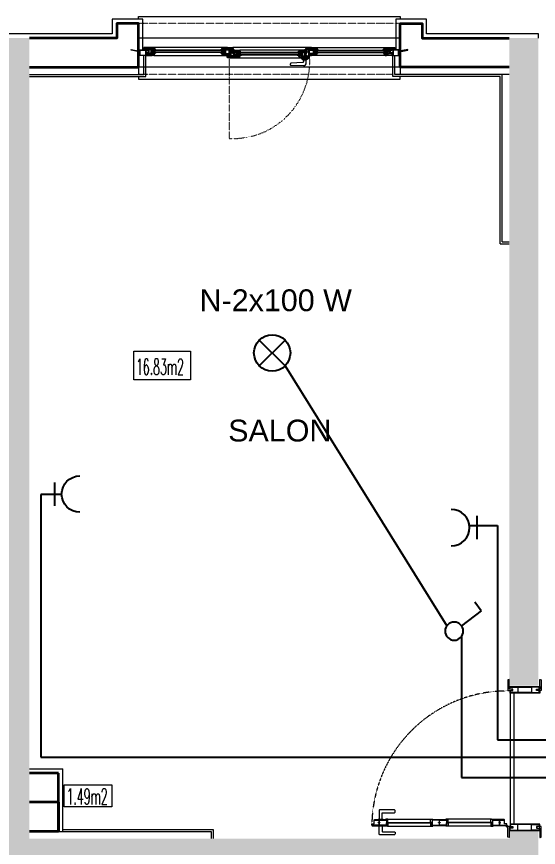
# Model space of a CAD drawing. Header units: millimetres. Extents: x -4402 to 30102, y 1696 to 6551.
# Drawn here: x 19515 to 19874, y 4289 to 4860 of the extents above; entities that cross this region are included whole.
import ezdxf

# ---------------------------------------------------------------- set-up
doc = ezdxf.new("R2010")
doc.units = ezdxf.units.MM
doc.linetypes.add('DOT', pattern=[0.25, 0, -0.25])
doc.linetypes.add('HIDDEN', pattern=[0.375, 0.25, -0.125])
for name, color, linetype in [('BOYA', 253, 'Continuous'), ('ELEKTRİK YAZI', 2, 'Continuous'), ('SEMBOL', 1, 'Continuous')]:
    doc.layers.add(name, color=color, linetype=linetype)
for name, color, linetype, lineweight in [('D', 4, 'Continuous', 35), ('KP', 1, 'Continuous', 20), ('MH', 20, 'Continuous', 20), ('P', 1, 'Continuous', 20), ('S', 6, 'Continuous', 20), ('YA', 3, 'Continuous', 13), ('YYM', 20, 'Continuous', 18)]:
    doc.layers.add(name, color=color, linetype=linetype, lineweight=lineweight)
doc.styles.add('1', font='arial.ttf', dxfattribs={"height": 18})
doc.styles.add('SIMPLEX', font='SIMPLEX.SHX', dxfattribs={"width": 0.65, "height": 10})
doc.styles.get("Standard").update_dxf_attribs({"font": 'arial.ttf'})

# ---------------------------------------------------------------- blocks, each defined once
blk = doc.blocks.new('KPS-100-1')
at = {"layer": 'KP', "ltscale": 3}
for p, q in [((-9.38, 95), (-9.38, 5)), ((-7, 95), (-7, 5)), ((-94.55, 6.12), (-63.1, 6.12)), ((-94.55, 5.82), (-63.1, 5.82)), ((-93.85, 8.47), (-63.8, 8.47)), ((-62.6, 8.04), (-53.6, 8.04)), ((-21.65, 6.12), (-53.1, 6.12)), ((-21.65, 5.82), (-53.1, 5.82)), ((-22.35, 8.47), (-52.4, 8.47)), ((-93.85, 3.47), (-63.8, 3.47)), ((-53.6, 3.9), (-62.6, 3.9)), ((-22.35, 3.47), (-52.4, 3.47))]:
    blk.add_line(p, q, dxfattribs=at)
at = {"layer": 'KP'}
for p, q in [((-96.8, 8.11), (-100.3, 8.11)), ((-97.55, 8.26), (-99.55, 8.26)), ((-96.8, 3.83), (-100.3, 3.83)), ((-97.55, 3.68), (-99.55, 3.68)), ((-9.67, 3.4), (-12.18, 3.4)), ((-11.5, 4.05), (-11.5, 2.72))]:
    blk.add_line(p, q, dxfattribs=at)
at = {"layer": 'KP', "color": 1, "ltscale": 3}
for points in [[(-10, 96.75), (-8.1, 96.75, 0.414214), (-8, 96.85), (-8, 97.65, 0.414214), (-8.1, 97.75), (-9.9, 97.75, -0.414214), (-10, 97.85), (-10, 104.14, 0.453592), (-10.11, 104.23), (-10.91, 104.06, 0.375902), (-11, 103.96), (-11, 96.85, 0.414214), (-10.9, 96.75), (-10, 96.75)], [(11, 96.75), (9.1, 96.75, -0.414214), (9, 96.85), (9, 97.65, -0.414214), (9.1, 97.75), (10.9, 97.75, 0.414214), (11, 97.85), (11, 104.14, -0.453592), (11.11, 104.23), (11.91, 104.06, -0.375902), (12, 103.96), (12, 96.85, -0.414214), (11.9, 96.75), (11, 96.75)], [(-10, 3.25), (-8.1, 3.25, -0.414214), (-8, 3.15), (-8, 2.35, -0.414214), (-8.1, 2.25), (-9.9, 2.25, 0.414214), (-10, 2.15), (-10, -4.14, -0.453592), (-10.11, -4.23), (-10.91, -4.06, -0.375902), (-11, -3.96), (-11, 3.15, -0.414214), (-10.9, 3.25), (-10, 3.25)], [(11, 3.25), (9.1, 3.25, 0.414214), (9, 3.15), (9, 2.35, 0.414214), (9.1, 2.25), (10.9, 2.25, -0.414214), (11, 2.15), (11, -4.14, 0.453592), (11.11, -4.23), (11.91, -4.06, 0.375902), (12, -3.96), (12, 3.15, 0.414214), (11.9, 3.25), (11, 3.25)]]:
    blk.add_lwpolyline(points, format="xyb", dxfattribs=at)
at = {"layer": 'KP', "ltscale": 3}
for points in [[(-9.6, 97.8), (-10, 97.8), (-10, 99.5), (11, 99.5), (11, 97.8), (10.6, 97.8)], [(-9.6, 97.8), (-9.6, 99.1), (-4.25, 99.1), (-4.25, 95.4), (-9.38, 95.4), (-9.38, 95.9), (-9.08, 95.9), (-9.08, 96.1), (-9.38, 96.1), (-9.38, 96.7), (-7.6, 96.7), (-7.6, 97.8), (-9.6, 97.8)], [(-4.25, 99.1), (5.25, 99.1), (5.25, 95.4), (-4.25, 95.4)], [(10.6, 97.8), (10.6, 99.1), (5.25, 99.1), (5.25, 95.4), (10.6, 95.4), (10.6, 95.9), (10.6, 95.9), (10.6, 96.1), (10.6, 96.1), (10.6, 96.7), (8.6, 96.7), (8.6, 97.8), (10.6, 97.8)], [(10.6, 96.7), (11, 96.7), (11, 95), (-9.38, 95), (-9.38, 95.4)], [(-104.55, 4.22), (-104.55, 5.22), (-102.9, 5.22), (-102.9, 7.72), (-99.55, 7.72), (-99.55, 4.22), (-104.55, 4.22), (-104.55, 5.22)], [(-11.65, 4.22), (-11.65, 5.22), (-13.3, 5.22), (-13.3, 7.72), (-16.65, 7.72), (-16.65, 4.22), (-11.65, 4.22), (-11.65, 5.22)], [(-9.6, 2.2), (-10, 2.2), (-10, 0.5), (11, 0.5), (11, 2.2), (10.6, 2.2)], [(-9.6, 2.2), (-9.6, 0.9), (-4.25, 0.9), (-4.25, 4.6), (-9.38, 4.6), (-9.38, 4.1), (-9.08, 4.1), (-9.08, 3.9), (-9.38, 3.9), (-9.38, 3.3), (-7.6, 3.3), (-7.6, 2.2), (-9.6, 2.2)], [(10.6, 3.3), (11, 3.3), (11, 5), (-9.38, 5), (-9.38, 4.6)], [(-4.25, 0.9), (5.25, 0.9), (5.25, 4.6), (-4.25, 4.6)], [(10.6, 2.2), (10.6, 0.9), (5.25, 0.9), (5.25, 4.6), (10.6, 4.6), (10.6, 4.1), (10.6, 4.1), (10.6, 3.9), (10.6, 3.9), (10.6, 3.3), (8.6, 3.3), (8.6, 2.2), (10.6, 2.2)]]:
    blk.add_lwpolyline(points, dxfattribs=at)
at = {"layer": 'KP'}
for points in [[(-97.55, 8.26), (-97.55, 12.3, -0.414214), (-97.05, 12.8), (-89.05, 12.8, 0.414214), (-88.55, 13.3), (-88.55, 14.29, 0.410092), (-89.05, 14.8), (-99.05, 14.8, 0.414214), (-99.55, 14.3), (-99.55, 8.26)], [(-100.75, 8.04), (-100.75, 8.06, -0.414214), (-100.7, 8.11), (-96.4, 8.11, -0.414214), (-96.35, 8.06), (-96.35, 8.04)], [(-100.75, 3.9), (-100.75, 3.88, 0.414214), (-100.7, 3.83), (-96.4, 3.83, 0.414214), (-96.35, 3.88), (-96.35, 3.9)], [(-97.55, 3.68), (-97.55, 0.2, 0.414214), (-97.05, -0.3), (-89.05, -0.3, -0.414214), (-88.55, -0.8), (-88.55, -1.79, -0.410092), (-89.05, -2.3), (-99.05, -2.3, -0.414214), (-99.55, -1.8), (-99.55, 3.68)]]:
    blk.add_lwpolyline(points, format="xyb", dxfattribs=at)
at = {"layer": 'KP', "ltscale": 3}
for points in [[(-102.9, 7.72), (-102.9, 7.84, -0.414214), (-102.7, 8.04), (-94.55, 8.04), (-94.55, 7.72)], [(-13.3, 7.72), (-13.3, 7.84, 0.414214), (-13.5, 8.04), (-21.65, 8.04), (-21.65, 7.72)], [(-104.55, 4.22), (-104.55, 4.1, 0.414214), (-104.35, 3.9), (-94.55, 3.9), (-94.55, 4.22)], [(-11.65, 4.22), (-11.65, 4.1, -0.414214), (-11.85, 3.9), (-21.65, 3.9), (-21.65, 4.22)]]:
    blk.add_lwpolyline(points, format="xyb", close=True, dxfattribs=at)
at = {"layer": 'KP'}
for points in [[(-100.18, 6.09), (-98.94, 6.09), (-98.94, 5.79), (-100.18, 5.79)], [(-58.73, 6.09), (-57.49, 6.09), (-57.49, 5.79), (-58.73, 5.79)], [(-16.02, 6.09), (-17.26, 6.09), (-17.26, 5.79), (-16.02, 5.79)]]:
    blk.add_lwpolyline(points, close=True, dxfattribs=at)
for points in [[(-99.55, 8.26), (-99.85, 8.11)], [(-97.55, 8.26), (-97.25, 8.11)], [(-99.55, 3.68), (-99.85, 3.83)], [(-97.55, 3.68), (-97.25, 3.83)]]:
    blk.add_lwpolyline(points, dxfattribs=at)
at = {"layer": 'KP', "ltscale": 3}
for points in [[(-94.55, 4.22), (-99.55, 4.22), (-99.55, 7.72), (-94.55, 7.72)], [(-63.1, 4.22), (-58.1, 4.22), (-58.1, 7.72), (-63.1, 7.72)], [(-53.1, 4.22), (-58.1, 4.22), (-58.1, 7.72), (-53.1, 7.72)], [(-21.65, 4.22), (-16.65, 4.22), (-16.65, 7.72), (-21.65, 7.72)]]:
    blk.add_lwpolyline(points, close=True, dxfattribs=at)
at = {"layer": 'KP'}
for points in [[(-94.55, 6.12), (-93.55, 6.12), (-93.55, 8.17, 0.414214), (-93.85, 8.47), (-94.75, 8.47, 0.414214), (-95.05, 8.17), (-95.05, 8.04), (-94.55, 8.04)], [(-94.55, 5.82), (-93.55, 5.82), (-93.55, 3.77, -0.414214), (-93.85, 3.47), (-94.75, 3.47, -0.414214), (-95.05, 3.77), (-95.05, 3.9), (-94.55, 3.9)], [(-63.1, 6.12), (-64.1, 6.12), (-64.1, 8.17, -0.414214), (-63.8, 8.47), (-62.9, 8.47, -0.414214), (-62.6, 8.17), (-62.6, 8.04), (-63.1, 8.04)], [(-63.1, 5.82), (-64.1, 5.82), (-64.1, 3.77, 0.414214), (-63.8, 3.47), (-62.9, 3.47, 0.414214), (-62.6, 3.77), (-62.6, 3.9), (-63.1, 3.9)], [(-53.1, 6.12), (-52.1, 6.12), (-52.1, 8.17, 0.414214), (-52.4, 8.47), (-53.3, 8.47, 0.414214), (-53.6, 8.17), (-53.6, 8.04), (-53.1, 8.04)], [(-53.1, 5.82), (-52.1, 5.82), (-52.1, 3.77, -0.414214), (-52.4, 3.47), (-53.3, 3.47, -0.414214), (-53.6, 3.77), (-53.6, 3.9), (-53.1, 3.9)], [(-21.65, 6.12), (-22.65, 6.12), (-22.65, 8.17, -0.414214), (-22.35, 8.47), (-21.45, 8.47, -0.414214), (-21.15, 8.17), (-21.15, 8.04), (-21.65, 8.04)], [(-21.65, 5.82), (-22.65, 5.82), (-22.65, 3.77, 0.414214), (-22.35, 3.47), (-21.45, 3.47, 0.414214), (-21.15, 3.77), (-21.15, 3.9), (-21.65, 3.9)]]:
    blk.add_lwpolyline(points, format="xyb", close=True, dxfattribs=at)
for radius in [0.5, 0.42]:
    blk.add_circle((-11.5, 3.4), radius, dxfattribs=at)
at = {"layer": 'KP', "color": 8, "linetype": 'HIDDEN', "ltscale": 0.5}
blk.add_arc((-11.5, 3.4), 93.05, 88.6945, 178.8793, dxfattribs=at)
blk = doc.blocks.new('P3')
at = {"layer": 'P'}
for p, q in [((-9.6, 3.2), (-9.9, 1.2)), ((-9.9, 3.2), (-9.6, 1.2))]:
    blk.add_line(p, q, dxfattribs=at)
for points in [[(-11.04, 3.45), (-10.74, 4.1), (-11.4, 3.35), (-11.75, 3.3), (-12, 3.15), (-11.3, 3.15), (-11.1, 3.35), (-10.8, 3.35), (-10.9, 3.25), (-11.06, 3.25), (-11.16, 3.15), (-10.7, 3.15), (-10.5, 3.35), (-10.2, 3.35), (-10.3, 3.25), (-10.46, 3.25), (-10.56, 3.15), (-10.29, 3.15), (-10.09, 3.35), (-10.09, 3.45), (-10.29, 3.45), (-10.34, 3.45), (-10.34, 3.6), (-10.14, 3.6), (-10.14, 3.65), (-10.34, 3.85), (-10.45, 3.85), (-10.65, 3.65), (-10.65, 3.6), (-10.54, 3.6), (-10.54, 3.45)], [(-11.04, 1.05), (-10.9, 0.4), (-11.4, 1.15), (-11.75, 1.2), (-12, 1.35), (-11.3, 1.35), (-11.1, 1.15), (-10.8, 1.15), (-10.9, 1.25), (-11.06, 1.25), (-11.16, 1.35), (-10.7, 1.35), (-10.5, 1.15), (-10.2, 1.15), (-10.3, 1.25), (-10.46, 1.25), (-10.56, 1.35), (-10.29, 1.35), (-10.09, 1.15), (-10.09, 1.05), (-10.29, 1.05), (-10.34, 1.05), (-10.34, 0.9), (-10.14, 0.9), (-10.14, 0.85), (-10.34, 0.65), (-10.45, 0.65), (-10.65, 0.85), (-10.65, 0.9), (-10.54, 0.9), (-10.54, 1.05)], [(-10.29, 3.45), (-10.29, 3.6), (-10.09, 3.6), (-10.09, 3.95), (-10.64, 3.95), (-10.8, 3.6), (-10.59, 3.6), (-10.59, 3.45), (-11.04, 3.45), (-10.25, 5.15), (-9.35, 5.15), (-9.35, 4.89), (-9.1, 4.94), (-9.1, 2.75), (-9.25, 2.75), (-9.25, 3.45)], [(-11.04, 1.65), (-11.04, 2.85), (-10.54, 2.85), (-10.29, 2.6), (-10.29, 1.9), (-10.54, 1.65)], [(-9.25, 3.6), (-9.25, 4.74), (-9.5, 4.74), (-9.5, 5), (-10.15, 5), (-10.57, 4.1), (-9.94, 4.1), (-9.94, 3.6)], [(-9.9, 1.2), (-9.9, 3.2), (-9.6, 3.2), (-9.6, 1.2)], [(-9.6, 1.45), (-9.6, 2.95), (-9.45, 2.95), (-9.45, 2.4), (-9.05, 2.4), (-9.05, 2.25), (-9.45, 2.25), (-9.45, 1.6), (-9.05, 1.6), (-9.05, 1.45)], [(-6.93, 4.4), (-6.93, 4.9), (-8.73, 4.9), (-8.73, 4.4)], [(-8.52, 0.85), (-8.03, 0), (-5.64, 0), (-5.64, 0.85)], [(-8.5, 1.3), (-8.5, 4), (-6.96, 4), (-6.96, 3.1), (-7.11, 3.1), (-7.11, 3.85), (-8.35, 3.85), (-8.35, 1.45), (-5.71, 1.45), (-5.71, 1.3)], [(-5.83, 3.8), (-5.83, 4.9), (-6.78, 4.9), (-6.78, 3.8)], [(-6.73, 3.85), (-6.73, 4.85), (-5.88, 4.85), (-5.88, 3.85)], [(-6.03, 4), (-6.03, 4.7), (-6.58, 4.7), (-6.58, 4)], [(-5.68, 4.2), (-5.08, 4.2), (-5.08, 4.4), (-4.88, 4.4), (-4.88, 4.2), (-4.39, 4.2), (-4.39, 4.35), (-3.74, 4.35), (-3.74, 4.9), (-4.34, 4.9), (-4.34, 4.7), (-4.54, 4.7), (-4.54, 4.9), (-4.88, 4.9), (-4.88, 4.7), (-5.08, 4.7), (-5.08, 4.9), (-5.68, 4.9)]]:
    blk.add_lwpolyline(points, close=True, dxfattribs=at)
for points in [[(-10.74, -0.3), (-11.04, 1.05), (-10.59, 1.05), (-10.59, 0.95), (-10.71, 0.95), (-10.62, 0.55), (-10.09, 0.55), (-10.09, 0.95), (-10.29, 0.95), (-10.29, 1.05), (-10.09, 1.05), (-9.32, 1.05, 1.225358), (-9.03, 1.31), (-9.03, 2.4), (-9.43, 2.4), (-9.43, 2.9), (-9.28, 2.9), (-9.28, 2.7), (-9.03, 2.7), (-9.03, 5), (-9.28, 4.95), (-9.28, 5.2), (-3.44, 5.2), (-3.44, 3.9), (-3.84, 3.9), (-3.84, 4), (-3.74, 4), (-3.74, 4.25), (-4.24, 4.25), (-4.24, 4), (-4.14, 4), (-4.14, 3.9), (-4.54, 3.9), (-5.34, 3.9), (-5.34, 3.5), (-5.68, 3.5), (-5.68, 3.3), (-5.98, 3.3), (-5.98, 3.5), (-6.63, 3.5), (-6.63, 2.8), (-6.73, 2.8), (-6.73, 2.6), (-6.63, 2.6), (-6.63, 1.9), (-5.98, 1.9), (-5.98, 2.1), (-5.68, 2.1), (-5.68, 1.9), (-5.34, 1.9), (-5.34, 0.6), (-5.14, 0.6), (-5.14, 0.4), (-5.34, 0.4), (-5.34, 0), (-5.04, 0), (-5.04, -0.3)], [(-8.75, 0.85, -0.412978), (-9.45, 0.75), (-9.94, 0.75), (-9.94, 0.4), (-10.59, 0.4), (-10.5, 0), (-8.26, 0)], [(-6.93, 1.6), (-6.93, 2.4), (-7.13, 2.4), (-7.13, 2.55), (-6.93, 2.55), (-6.93, 2.85), (-7.13, 2.85), (-7.13, 3), (-6.93, 3), (-6.93, 4.25), (-7.33, 4.25), (-7.33, 4.05), (-7.48, 4.05), (-7.48, 4.25), (-8.18, 4.25), (-8.18, 4.05), (-8.33, 4.05), (-8.33, 4.25), (-8.73, 4.25), (-8.73, 3.7), (-8.53, 3.7), (-8.53, 3.55), (-8.73, 3.55), (-8.73, 1.9), (-8.53, 1.9), (-8.53, 1.75), (-8.73, 1.75), (-8.73, 1.42, -0.196178), (-8.66, 1.05), (-8.33, 1.05), (-8.33, 1.25), (-8.18, 1.25), (-8.18, 1.05), (-6.39, 1.05), (-6.39, 1.25), (-6.24, 1.25), (-6.24, 1.05), (-5.64, 1.05), (-5.64, 1.6)], [(-3.96, 3.75), (-4.54, 3.75), (-4.54, 3.9), (-4.14, 3.9), (-4.09, 3.9), (-4.09, 4.05), (-4.2, 4.05), (-4.2, 4.1), (-4.1, 4.2), (-3.88, 4.2), (-3.78, 4.1), (-3.78, 4.05), (-3.89, 4.05), (-3.89, 3.9), (-3.72, 3.9), (-3.72, 3.82), (-3.77, 3.82), (-3.77, 3.8), (-3.72, 3.8), (-3.72, 3.65, -0.414214), (-3.87, 3.5), (-4.34, 3.5, -0.414214), (-4.49, 3.65), (-3.87, 3.65), (-3.87, 3.66, 0.414214)]]:
    blk.add_lwpolyline(points, format="xyb", close=True, dxfattribs=at)
blk = doc.blocks.new('P4')
at = {"layer": 'P'}
for p, q in [((0.3, 0.35), (0, -1.65)), ((0, 0.35), (0.3, -1.65))]:
    blk.add_line(p, q, dxfattribs=at)
for points in [[(-1.14, 0.6), (-0.84, 1.25), (-1.5, 0.5), (-1.85, 0.45), (-2.1, 0.3), (-1.4, 0.3), (-1.2, 0.5), (-0.9, 0.5), (-1, 0.4), (-1.16, 0.4), (-1.26, 0.3), (-0.8, 0.3), (-0.6, 0.5), (-0.3, 0.5), (-0.4, 0.4), (-0.56, 0.4), (-0.66, 0.3), (-0.39, 0.3), (-0.19, 0.5), (-0.19, 0.6), (-0.39, 0.6), (-0.44, 0.6), (-0.44, 0.75), (-0.24, 0.75), (-0.24, 0.8), (-0.44, 1), (-0.55, 1), (-0.75, 0.8), (-0.75, 0.75), (-0.64, 0.75), (-0.64, 0.6)], [(-0.39, 0.6), (-0.39, 0.75), (-0.19, 0.75), (-0.19, 1.1), (-0.74, 1.1), (-0.9, 0.75), (-0.69, 0.75), (-0.69, 0.6), (-1.14, 0.6), (-0.35, 2.3), (0.55, 2.3), (0.55, 2.04), (0.8, 2.09), (0.8, -0.1), (0.65, -0.1), (0.65, 0.6)], [(-1.14, -1.2), (-1.14, 0), (-0.64, 0), (-0.39, -0.25), (-0.39, -0.95), (-0.64, -1.2)], [(0.65, 0.75), (0.65, 1.89), (0.4, 1.89), (0.4, 2.15), (-0.25, 2.15), (-0.67, 1.25), (-0.04, 1.25), (-0.04, 0.75)], [(0, -1.65), (0, 0.35), (0.3, 0.35), (0.3, -1.65)], [(0.3, -1.4), (0.3, 0.1), (0.45, 0.1), (0.45, -0.45), (0.85, -0.45), (0.85, -0.6), (0.45, -0.6), (0.45, -1.25), (0.85, -1.25), (0.85, -1.4)], [(1.52, 1.15), (4.22, 1.15), (4.22, -1.55), (1.52, -1.55)], [(1.67, 1), (4.08, 1), (4.08, -1.4), (1.67, -1.4)], [(-1.48, -1.7), (-1.83, -1.65), (-2.08, -1.5), (-1.38, -1.5), (-1.18, -1.7), (-0.17, -1.7), (-0.17, -1.8), (-0.37, -1.8), (-0.42, -1.8), (-0.42, -1.95), (-0.22, -1.95), (-0.22, -2), (-0.42, -2.2), (-0.53, -2.2), (-0.73, -2), (-0.73, -1.95), (-0.62, -1.95), (-0.62, -1.8), (-1.12, -1.8), (-0.98, -2.45)], [(7.23, -1.7), (7.58, -1.65), (7.83, -1.5), (7.13, -1.5), (6.93, -1.7), (5.92, -1.7), (5.92, -1.8), (6.12, -1.8), (6.17, -1.8), (6.17, -1.95), (5.97, -1.95), (5.97, -2), (6.17, -2.2), (6.28, -2.2), (6.48, -2), (6.48, -1.95), (6.37, -1.95), (6.37, -1.8), (6.87, -1.8), (6.73, -2.45)]]:
    blk.add_lwpolyline(points, close=True, dxfattribs=at)
for points in [[(2.88, -3.15), (-0.82, -3.15), (-1.12, -1.8), (-0.67, -1.8), (-0.67, -1.9), (-0.79, -1.9), (-0.7, -2.3), (-0.17, -2.3), (-0.17, -1.9), (-0.37, -1.9), (-0.37, -1.8), (0.6, -1.8, 1.303225), (0.87, -1.53), (0.87, -0.45), (0.47, -0.45), (0.47, 0.05), (0.62, 0.05), (0.62, -0.15), (0.87, -0.15), (0.87, 2.15), (0.62, 2.1), (0.62, 2.35), (2.88, 2.35)], [(2.88, 1.4), (2.02, 1.4), (2.02, 1.2), (1.87, 1.2), (1.87, 1.4), (1.17, 1.4), (1.17, 0.85), (1.37, 0.85), (1.37, 0.7), (1.17, 0.7), (1.17, -0.95), (1.37, -0.95), (1.37, -1.1), (1.17, -1.1), (1.17, -1.4, -0.214413), (1.26, -1.8), (1.87, -1.8), (1.87, -1.6), (2.02, -1.6), (2.02, -1.8), (2.88, -1.8)], [(2.88, -3.15), (6.57, -3.15), (6.87, -1.8), (6.42, -1.8), (6.42, -1.9), (6.54, -1.9), (6.45, -2.3), (5.92, -2.3), (5.92, -1.9), (6.12, -1.9), (6.12, -1.8), (5.15, -1.8, -1.303225), (4.88, -1.53), (4.88, -0.45), (5.28, -0.45), (5.28, 0.05), (5.13, 0.05), (5.13, -0.15), (4.88, -0.15), (4.88, 2.15), (5.13, 2.1), (5.13, 2.35), (2.88, 2.35)], [(2.88, 1.4), (3.73, 1.4), (3.73, 1.2), (3.88, 1.2), (3.88, 1.4), (4.58, 1.4), (4.58, 0.85), (4.38, 0.85), (4.38, 0.7), (4.58, 0.7), (4.58, -0.95), (4.38, -0.95), (4.38, -1.1), (4.58, -1.1), (4.58, -1.4, 0.214413), (4.49, -1.8), (3.88, -1.8), (3.88, -1.6), (3.73, -1.6), (3.73, -1.8), (2.88, -1.8)]]:
    blk.add_lwpolyline(points, format="xyb", dxfattribs=at)
for points in [[(2.88, 2.05), (1.17, 2.05), (1.17, 1.55), (2.88, 1.55)], [(2.88, 2.05), (4.58, 2.05), (4.58, 1.55), (2.88, 1.55)], [(2.88, -2), (1.4, -2), (1.89, -2.85), (2.88, -2.85)], [(2.88, -2), (4.35, -2), (3.86, -2.85), (2.88, -2.85)]]:
    blk.add_lwpolyline(points, dxfattribs=at)
for points in [[(1.17, -2, -0.412978), (0.47, -2.1), (-0.02, -2.1), (-0.02, -2.45), (-0.67, -2.45), (-0.58, -2.85), (1.66, -2.85)], [(4.58, -2, 0.412978), (5.28, -2.1), (5.77, -2.1), (5.77, -2.45), (6.42, -2.45), (6.33, -2.85), (4.09, -2.85)]]:
    blk.add_lwpolyline(points, format="xyb", close=True, dxfattribs=at)
blk = doc.blocks.new('P180-2')
at = {"layer": 'P', "color": 40, "linetype": 'DOT'}
for p, q in [((180, 30), (0, 30)), ((62.31, 6.35), (62.31, -48.91)), ((180, -5), (0, -5))]:
    blk.add_line(p, q, dxfattribs=at)
at = {"layer": 'P', "color": 8, "linetype": 'HIDDEN'}
for p, q in [((180, 20), (0, 20)), ((180, 0), (0, 0))]:
    blk.add_line(p, q, dxfattribs=at)
at = {"layer": 'P', "color": 8}
for p, q in [((3.65, 12.38), (3, 12.65)), ((115.18, 13.5), (64.82, 13.5)), ((176.35, 12.2), (177, 12.5)), ((5.75, 8), (5, 7.52)), ((174.25, 8), (175, 7.48)), ((112.63, 5.28), (115.83, 5.28)), ((113.38, 5.13), (115.38, 5.13))]:
    blk.add_line(p, q, dxfattribs=at)
at = {"layer": 'P'}
for p, q in [((10.11, 10), (9.81, 12)), ((9.81, 10), (10.11, 12)), ((57.43, 13.5), (10.95, 13.5)), ((110.39, 11.85), (69.61, 11.85)), ((122.57, 13.5), (169.05, 13.5)), ((169.89, 10), (170.19, 12)), ((170.19, 10), (169.89, 12)), ((10.46, 8.05), (57.9, 8.05)), ((68.47, 8.35), (68.77, 10.35)), ((68.77, 8.35), (68.47, 10.35)), ((69.12, 6.4), (110.88, 6.4)), ((169.54, 8.05), (122.1, 8.05))]:
    blk.add_line(p, q, dxfattribs=at)
at = {"layer": 'P', "color": 3}
for p, q in [((58.25, 11.85), (10.11, 11.85)), ((58.25, 11.55), (10.11, 11.55)), ((121.75, 11.85), (169.89, 11.85)), ((121.75, 11.55), (169.89, 11.55)), ((58.25, 10.35), (10.11, 10.35)), ((58.25, 10.05), (10.11, 10.05)), ((111.23, 10.2), (68.77, 10.2)), ((68.77, 9.9), (111.23, 9.9)), ((68.77, 8.7), (111.23, 8.7)), ((111.23, 8.4), (68.77, 8.4)), ((121.75, 10.35), (169.89, 10.35)), ((121.75, 10.05), (169.89, 10.05))]:
    blk.add_line(p, q, dxfattribs=at)
at = {"layer": 'P', "color": 30}
for points in [[(0, 33), (0, 34.79), (0, 34.79), (180, 34.79), (180, 34.79), (180, 33)], [(0, -6.25), (0, -8.25), (0, -8.25), (180, -8.25), (180, -8.25), (180, -6.25)]]:
    blk.add_lwpolyline(points, dxfattribs=at)
at = {"layer": 'P', "color": 8}
for points in [[(0.55, 10.5), (-5.15, 11.72), (-5.15, 12.23), (1, 10.95), (1, 9.02), (0.55, 9.02)], [(179.45, 10.5), (185.15, 11.72), (185.15, 12.23), (179, 10.95), (179, 9.02), (179.45, 9.02)]]:
    blk.add_lwpolyline(points, close=True, dxfattribs=at)
at = {"layer": 'P', "color": 6}
for points in [[(1.2, 12), (4.8, 12, -0.414214), (5, 11.8), (5, 8.2, -0.414214), (4.8, 8), (1.2, 8, -0.414214), (1, 8.2), (1, 11.8, -0.414214)], [(178.8, 12), (175.2, 12, 0.414214), (175, 11.8), (175, 8.2, 0.414214), (175.2, 8), (178.8, 8, 0.414214), (179, 8.2), (179, 11.8, 0.414214)]]:
    blk.add_lwpolyline(points, format="xyb", close=True, dxfattribs=at)
for points in [[(1.15, 11.85), (4.85, 11.85), (4.85, 8.15), (1.15, 8.15)], [(178.85, 11.85), (175.15, 11.85), (175.15, 8.15), (178.85, 8.15)]]:
    blk.add_lwpolyline(points, close=True, dxfattribs=at)
at = {"layer": 'P'}
for points in [[(9.49, 8), (9.49, 8.25), (9.24, 8.2), (9.24, 10.5), (9.49, 10.5), (9.49, 10.3), (9.64, 10.3), (9.64, 10.8), (9.24, 10.8), (9.24, 11.89, -1.225358), (9.53, 12.15), (10.3, 12.15), (10.5, 12.15), (10.5, 12.25), (10.3, 12.25), (10.3, 12.65), (10.83, 12.65), (10.92, 12.25), (10.8, 12.25), (10.8, 12.15), (11.25, 12.15), (10.95, 13.5), (3.65, 13.5), (3.65, 12.2), (4.05, 12.2), (4.05, 12.3), (3.95, 12.3), (3.95, 12.55), (4.45, 12.55), (4.45, 12.3), (4.35, 12.3), (4.35, 12.2), (4.75, 12.2), (5.55, 12.2), (5.55, 11.8), (5.89, 11.8), (5.89, 11.6), (6.19, 11.6), (6.19, 11.8), (6.84, 11.8), (6.84, 11.1), (6.94, 11.1), (6.94, 10.9), (6.84, 10.9), (6.84, 10.2), (5.84, 10.2), (5.84, 10.4), (5.54, 10.4), (5.54, 10.2), (5.2, 10.2), (5.2, 8.9), (5, 8.9), (5, 8.7), (5.2, 8.7), (5.2, 8.3), (5, 8.3), (5, 8)], [(7.14, 9.9), (7.14, 10.7), (7.34, 10.7), (7.34, 10.85), (7.14, 10.85), (7.14, 11.15), (7.34, 11.15), (7.34, 11.3), (7.14, 11.3), (7.14, 12.55), (7.54, 12.55), (7.54, 12.35), (7.69, 12.35), (7.69, 12.55), (8.39, 12.55), (8.39, 12.35), (8.54, 12.35), (8.54, 12.55), (8.94, 12.55), (8.94, 12), (8.74, 12), (8.74, 11.85), (8.94, 11.85), (8.94, 10.2), (8.74, 10.2), (8.74, 10.05), (8.94, 10.05), (8.94, 9.72, 0.196178), (8.87, 9.35), (8.54, 9.35), (8.54, 9.55), (8.39, 9.55), (8.39, 9.35), (6.6, 9.35), (6.6, 9.55), (6.45, 9.55), (6.45, 9.35), (5.5, 9.35), (5.5, 9.9)], [(9.21, 12.35, -0.626844), (9.66, 12.45), (10.15, 12.45), (10.15, 12.8), (10.8, 12.8), (10.71, 13.2), (9.21, 13.2)], [(69.61, 11.85), (69.91, 10.5), (69.46, 10.5), (69.46, 10.6), (69.58, 10.6), (69.49, 11), (68.96, 11), (68.96, 10.6), (69.16, 10.6), (69.16, 10.5), (68.96, 10.5), (68.2, 10.5, 1.225358), (67.9, 10.24), (67.9, 9.15), (68.3, 9.15), (68.3, 8.65), (68.15, 8.65), (68.15, 8.85), (67.9, 8.85), (67.9, 6.55), (68.15, 6.6), (68.15, 6.35), (62.31, 6.35), (62.31, 7.65), (62.71, 7.65), (62.71, 7.55), (62.61, 7.55), (62.61, 7.3), (63.11, 7.3), (63.11, 7.55), (63.01, 7.55), (63.01, 7.65), (63.41, 7.65), (64.21, 7.65), (64.21, 8.05), (64.55, 8.05), (64.55, 8.25), (64.85, 8.25), (64.85, 8.05), (65.5, 8.05), (65.5, 8.75), (65.6, 8.75), (65.6, 8.95), (65.5, 8.95), (65.5, 9.65), (64.85, 9.65), (64.85, 9.45), (64.55, 9.45), (64.55, 9.65), (64.21, 9.65), (64.21, 10.95), (64.01, 10.95), (64.01, 11.15), (64.21, 11.15), (64.21, 11.55), (63.91, 11.55), (63.91, 11.85)], [(67.62, 10.7, -0.412978), (68.32, 10.8), (68.81, 10.8), (68.81, 11.15), (69.46, 11.15), (69.37, 11.55), (67.13, 11.55)], [(170.51, 8), (170.51, 8.25), (170.76, 8.2), (170.76, 10.5), (170.51, 10.5), (170.51, 10.3), (170.36, 10.3), (170.36, 10.8), (170.76, 10.8), (170.76, 11.89, 1.225358), (170.47, 12.15), (169.7, 12.15), (169.5, 12.15), (169.5, 12.25), (169.7, 12.25), (169.7, 12.65), (169.17, 12.65), (169.08, 12.25), (169.2, 12.25), (169.2, 12.15), (168.75, 12.15), (169.05, 13.5), (176.35, 13.5), (176.35, 12.2), (175.95, 12.2), (175.95, 12.3), (176.05, 12.3), (176.05, 12.55), (175.55, 12.55), (175.55, 12.3), (175.65, 12.3), (175.65, 12.2), (175.25, 12.2), (174.45, 12.2), (174.45, 11.8), (174.11, 11.8), (174.11, 11.6), (173.81, 11.6), (173.81, 11.8), (173.16, 11.8), (173.16, 11.1), (173.06, 11.1), (173.06, 10.9), (173.16, 10.9), (173.16, 10.2), (174.16, 10.2), (174.16, 10.4), (174.46, 10.4), (174.46, 10.2), (174.8, 10.2), (174.8, 8.9), (175, 8.9), (175, 8.7), (174.8, 8.7), (174.8, 8.3), (175, 8.3), (175, 8)], [(170.79, 12.35, 0.626844), (170.34, 12.45), (169.85, 12.45), (169.85, 12.8), (169.2, 12.8), (169.29, 13.2), (170.79, 13.2)], [(172.86, 9.9), (172.86, 10.7), (172.66, 10.7), (172.66, 10.85), (172.86, 10.85), (172.86, 11.15), (172.66, 11.15), (172.66, 11.3), (172.86, 11.3), (172.86, 12.55), (172.46, 12.55), (172.46, 12.35), (172.31, 12.35), (172.31, 12.55), (171.61, 12.55), (171.61, 12.35), (171.46, 12.35), (171.46, 12.55), (171.06, 12.55), (171.06, 12), (171.26, 12), (171.26, 11.85), (171.06, 11.85), (171.06, 10.2), (171.26, 10.2), (171.26, 10.05), (171.06, 10.05), (171.06, 9.72, -0.196178), (171.13, 9.35), (171.46, 9.35), (171.46, 9.55), (171.61, 9.55), (171.61, 9.35), (173.4, 9.35), (173.4, 9.55), (173.55, 9.55), (173.55, 9.35), (174.5, 9.35), (174.5, 9.9)], [(62.83, 7.75), (63.41, 7.75), (63.41, 7.65), (63.01, 7.65), (62.96, 7.65), (62.96, 7.5), (63.07, 7.5), (63.07, 7.45), (62.97, 7.35), (62.75, 7.35), (62.65, 7.45), (62.65, 7.5), (62.76, 7.5), (62.76, 7.65), (62.59, 7.65), (62.59, 7.67), (62.64, 7.67), (62.64, 7.7), (62.59, 7.7), (62.59, 7.9, -0.414214), (62.74, 8.05), (63.21, 8.05, -0.414214), (63.36, 7.9), (62.74, 7.9), (62.74, 7.89, 0.316768)], [(65.8, 9.95), (65.8, 9.15), (66, 9.15), (66, 9), (65.8, 9), (65.8, 8.7), (66, 8.7), (66, 8.55), (65.8, 8.55), (65.8, 7.3), (66.2, 7.3), (66.2, 7.5), (66.35, 7.5), (66.35, 7.3), (67.05, 7.3), (67.05, 7.5), (67.2, 7.5), (67.2, 7.3), (67.6, 7.3), (67.6, 7.85), (67.4, 7.85), (67.4, 8), (67.6, 8), (67.6, 9.65), (67.4, 9.65), (67.4, 9.8), (67.6, 9.8), (67.6, 10.13, -0.196178), (67.53, 10.5), (67.2, 10.5), (67.2, 10.3), (67.05, 10.3), (67.05, 10.5), (65.26, 10.5), (65.26, 10.3), (65.11, 10.3), (65.11, 10.5), (64.51, 10.5), (64.51, 9.95)]]:
    blk.add_lwpolyline(points, format="xyb", close=True, dxfattribs=at)
for points in [[(4.31, 12.5), (4.41, 12.4), (4.41, 12.35), (4.3, 12.35), (4.3, 12.2), (4.35, 12.2), (4.75, 12.2), (4.75, 12.05), (3.93, 12.05), (3.93, 12.1), (3.98, 12.1), (3.98, 12.13), (3.93, 12.13), (3.93, 12.2), (4.1, 12.2), (4.1, 12.35), (3.99, 12.35), (3.99, 12.4), (4.09, 12.5)], [(5.89, 12.5), (5.29, 12.5), (5.29, 12.7), (5.09, 12.7), (5.09, 12.5), (4.6, 12.5), (4.6, 12.65), (3.95, 12.65), (3.95, 13.2), (4.55, 13.2), (4.55, 13), (4.75, 13), (4.75, 13.2), (5.09, 13.2), (5.09, 13), (5.29, 13), (5.29, 13.2), (5.89, 13.2)], [(8.71, 9.6), (8.71, 12.3), (7.17, 12.3), (7.17, 11.4), (7.31, 11.4), (7.31, 12.15), (8.56, 12.15), (8.56, 9.75), (5.56, 9.75), (5.56, 9.6)], [(6.04, 12.1), (6.04, 13.2), (6.99, 13.2), (6.99, 12.1)], [(6.94, 12.15), (6.94, 13.15), (6.09, 13.15), (6.09, 12.15)], [(6.24, 12.3), (6.24, 13), (6.79, 13), (6.79, 12.3)], [(7.14, 12.7), (7.14, 13.2), (8.94, 13.2), (8.94, 12.7)], [(9.81, 11.75), (9.81, 10.25), (9.66, 10.25), (9.66, 10.8), (9.26, 10.8), (9.26, 10.95), (9.66, 10.95), (9.66, 11.6), (9.26, 11.6), (9.26, 11.75)], [(10.11, 12), (10.11, 10), (9.81, 10), (9.81, 12)], [(11.61, 12.05), (11.96, 12), (12.21, 11.85), (11.51, 11.85), (11.31, 12.05), (10.3, 12.05), (10.3, 12.15), (10.5, 12.15), (10.55, 12.15), (10.55, 12.3), (10.35, 12.3), (10.35, 12.35), (10.55, 12.55), (10.66, 12.55), (10.86, 12.35), (10.86, 12.3), (10.75, 12.3), (10.75, 12.15), (11.25, 12.15), (11.11, 12.8)], [(11.25, 11.55), (11.25, 10.35), (10.75, 10.35), (10.5, 10.6), (10.5, 11.3), (10.75, 11.55)], [(67.39, 10.7), (66.9, 11.55), (64.51, 11.55), (64.51, 10.7)], [(168.39, 12.05), (168.04, 12), (167.79, 11.85), (168.49, 11.85), (168.69, 12.05), (169.7, 12.05), (169.7, 12.15), (169.5, 12.15), (169.45, 12.15), (169.45, 12.3), (169.65, 12.3), (169.65, 12.35), (169.45, 12.55), (169.34, 12.55), (169.14, 12.35), (169.14, 12.3), (169.25, 12.3), (169.25, 12.15), (168.75, 12.15), (168.89, 12.8)], [(168.75, 11.55), (168.75, 10.35), (169.25, 10.35), (169.5, 10.6), (169.5, 11.3), (169.25, 11.55)], [(169.89, 12), (169.89, 10), (170.19, 10), (170.19, 12)], [(170.19, 11.75), (170.19, 10.25), (170.34, 10.25), (170.34, 10.8), (170.74, 10.8), (170.74, 10.95), (170.34, 10.95), (170.34, 11.6), (170.74, 11.6), (170.74, 11.75)], [(172.86, 12.7), (172.86, 13.2), (171.06, 13.2), (171.06, 12.7)], [(171.29, 9.6), (171.29, 12.3), (172.83, 12.3), (172.83, 11.4), (172.69, 11.4), (172.69, 12.15), (171.44, 12.15), (171.44, 9.75), (174.44, 9.75), (174.44, 9.6)], [(173.96, 12.1), (173.96, 13.2), (173.01, 13.2), (173.01, 12.1)], [(173.06, 12.15), (173.06, 13.15), (173.91, 13.15), (173.91, 12.15)], [(173.76, 12.3), (173.76, 13), (173.21, 13), (173.21, 12.3)], [(174.11, 12.5), (174.71, 12.5), (174.71, 12.7), (174.91, 12.7), (174.91, 12.5), (175.4, 12.5), (175.4, 12.65), (176.05, 12.65), (176.05, 13.2), (175.45, 13.2), (175.45, 13), (175.25, 13), (175.25, 13.2), (174.91, 13.2), (174.91, 13), (174.71, 13), (174.71, 13.2), (174.11, 13.2)], [(175.69, 12.5), (175.59, 12.4), (175.59, 12.35), (175.7, 12.35), (175.7, 12.2), (175.65, 12.2), (175.25, 12.2), (175.25, 12.05), (176.07, 12.05), (176.07, 12.1), (176.02, 12.1), (176.02, 12.13), (176.07, 12.13), (176.07, 12.2), (175.9, 12.2), (175.9, 12.35), (176.01, 12.35), (176.01, 12.4), (175.91, 12.5)], [(8.73, 9.15), (8.24, 8.3), (5.5, 8.3), (5.5, 9.15)], [(10.5, 9.75), (10.5, 9.6), (10.3, 9.6), (10.3, 9.25), (10.85, 9.25), (11.01, 9.6), (10.8, 9.6), (10.8, 9.75), (11.25, 9.75), (10.46, 8.05), (9.56, 8.05), (9.56, 8.31), (9.31, 8.26), (9.31, 10.45), (9.46, 10.45), (9.46, 9.75)], [(9.46, 9.6), (9.46, 8.46), (9.71, 8.46), (9.71, 8.2), (10.36, 8.2), (10.78, 9.1), (10.15, 9.1), (10.15, 9.6)], [(11.25, 9.75), (10.95, 9.1), (11.61, 9.85), (11.96, 9.9), (12.21, 10.05), (11.51, 10.05), (11.31, 9.85), (11.01, 9.85), (11.11, 9.95), (11.27, 9.95), (11.37, 10.05), (10.91, 10.05), (10.71, 9.85), (10.41, 9.85), (10.51, 9.95), (10.67, 9.95), (10.77, 10.05), (10.5, 10.05), (10.3, 9.85), (10.3, 9.75), (10.5, 9.75), (10.55, 9.75), (10.55, 9.6), (10.35, 9.6), (10.35, 9.55), (10.55, 9.35), (10.66, 9.35), (10.86, 9.55), (10.86, 9.6), (10.75, 9.6), (10.75, 9.75)], [(64.55, 7.35), (63.95, 7.35), (63.95, 7.15), (63.75, 7.15), (63.75, 7.35), (63.26, 7.35), (63.26, 7.2), (62.61, 7.2), (62.61, 6.65), (63.21, 6.65), (63.21, 6.85), (63.41, 6.85), (63.41, 6.65), (63.75, 6.65), (63.75, 6.85), (63.95, 6.85), (63.95, 6.65), (64.55, 6.65)], [(67.38, 10.25), (67.38, 7.55), (65.83, 7.55), (65.83, 8.45), (65.98, 8.45), (65.98, 7.7), (67.23, 7.7), (67.23, 10.1), (64.58, 10.1), (64.58, 10.25)], [(64.7, 7.75), (64.7, 6.65), (65.65, 6.65), (65.65, 7.75)], [(65.6, 7.7), (65.6, 6.7), (64.75, 6.7), (64.75, 7.7)], [(64.9, 7.55), (64.9, 6.85), (65.45, 6.85), (65.45, 7.55)], [(65.8, 7.15), (65.8, 6.65), (67.6, 6.65), (67.6, 7.15)], [(68.47, 10.1), (68.47, 8.6), (68.32, 8.6), (68.32, 9.15), (67.92, 9.15), (67.92, 9.3), (68.32, 9.3), (68.32, 9.95), (67.92, 9.95), (67.92, 10.1)], [(69.16, 8.1), (69.16, 7.95), (68.96, 7.95), (68.96, 7.6), (69.51, 7.6), (69.68, 7.95), (69.46, 7.95), (69.46, 8.1), (69.91, 8.1), (69.12, 6.4), (68.22, 6.4), (68.22, 6.66), (67.97, 6.61), (67.97, 8.8), (68.12, 8.8), (68.12, 8.1)], [(68.12, 7.95), (68.12, 6.81), (68.37, 6.81), (68.37, 6.55), (69.03, 6.55), (69.45, 7.45), (68.81, 7.45), (68.81, 7.95)], [(68.77, 10.35), (68.77, 8.35), (68.47, 8.35), (68.47, 10.35)], [(69.91, 10.5), (69.77, 11.15), (70.27, 10.4), (70.62, 10.35), (70.87, 10.2), (70.17, 10.2), (69.97, 10.4), (69.67, 10.4), (69.77, 10.3), (69.93, 10.3), (70.03, 10.2), (69.57, 10.2), (69.37, 10.4), (69.07, 10.4), (69.17, 10.3), (69.33, 10.3), (69.43, 10.2), (69.16, 10.2), (68.96, 10.4), (68.96, 10.5), (69.16, 10.5), (69.21, 10.5), (69.21, 10.65), (69.01, 10.65), (69.01, 10.7), (69.21, 10.9), (69.32, 10.9), (69.52, 10.7), (69.52, 10.65), (69.41, 10.65), (69.41, 10.5)], [(69.91, 8.1), (69.61, 7.45), (70.27, 8.2), (70.62, 8.25), (70.87, 8.4), (70.17, 8.4), (69.97, 8.2), (69.67, 8.2), (69.77, 8.3), (69.93, 8.3), (70.03, 8.4), (69.57, 8.4), (69.37, 8.2), (69.07, 8.2), (69.17, 8.3), (69.33, 8.3), (69.43, 8.4), (69.16, 8.4), (68.96, 8.2), (68.96, 8.1), (69.16, 8.1), (69.21, 8.1), (69.21, 7.95), (69.01, 7.95), (69.01, 7.9), (69.21, 7.7), (69.32, 7.7), (69.52, 7.9), (69.52, 7.95), (69.41, 7.95), (69.41, 8.1)], [(69.91, 9.9), (69.91, 8.7), (69.41, 8.7), (69.16, 8.95), (69.16, 9.65), (69.41, 9.9)], [(168.75, 9.75), (169.05, 9.1), (168.39, 9.85), (168.04, 9.9), (167.79, 10.05), (168.49, 10.05), (168.69, 9.85), (168.99, 9.85), (168.89, 9.95), (168.73, 9.95), (168.63, 10.05), (169.09, 10.05), (169.29, 9.85), (169.59, 9.85), (169.49, 9.95), (169.33, 9.95), (169.23, 10.05), (169.5, 10.05), (169.7, 9.85), (169.7, 9.75), (169.5, 9.75), (169.45, 9.75), (169.45, 9.6), (169.65, 9.6), (169.65, 9.55), (169.45, 9.35), (169.34, 9.35), (169.14, 9.55), (169.14, 9.6), (169.25, 9.6), (169.25, 9.75)], [(169.5, 9.75), (169.5, 9.6), (169.7, 9.6), (169.7, 9.25), (169.15, 9.25), (168.99, 9.6), (169.2, 9.6), (169.2, 9.75), (168.75, 9.75), (169.54, 8.05), (170.44, 8.05), (170.44, 8.31), (170.69, 8.26), (170.69, 10.45), (170.54, 10.45), (170.54, 9.75)], [(170.54, 9.6), (170.54, 8.46), (170.29, 8.46), (170.29, 8.2), (169.64, 8.2), (169.22, 9.1), (169.85, 9.1), (169.85, 9.6)], [(171.27, 9.15), (171.76, 8.3), (174.5, 8.3), (174.5, 9.15)]]:
    blk.add_lwpolyline(points, close=True, dxfattribs=at)
at = {"layer": 'P', "color": 8}
for points in [[(62.16, 7.65), (63.66, 7.65), (63.77, 8), (63.77, 9.98), (63.51, 10.28), (63.33, 10.28), (63.33, 10.48), (63.25, 10.48), (63.13, 10.28), (63.13, 9.98), (63.38, 9.98), (63.38, 9.78), (63.45, 9.78), (63.45, 8), (61.56, 8)], [(113.38, 5.13), (113.08, 5.28)], [(115.38, 5.13), (115.68, 5.28)]]:
    blk.add_lwpolyline(points, dxfattribs=at)
for points in [[(116.28, 6.35), (116.28, 6.33, -0.027863), (116.23, 5.28), (112.53, 5.28, -0.027863), (112.48, 6.33), (112.48, 6.35)], [(113.38, 5.13), (113.38, 3.65, -0.414214), (112.88, 3.15), (104.88, 2.75, 0.414214), (104.38, 2.25), (104.38, 1.65, 0.497861), (104.88, 1.34), (113.38, 1.15, 0.413921), (115.38, 3.15), (115.38, 5.13)]]:
    blk.add_lwpolyline(points, format="xyb", dxfattribs=at)
for centre, radius, start, end in [((61.53, 7.25), 0.753, 87.2139, 32.2709), ((61.56, 7.25), 0.55, 68.2101, 47.7621), ((61.86, 7.7), 0.098, 322.8741, 153.0981)]:
    blk.add_arc(centre, radius, start, end, dxfattribs=at)
at = {"layer": 'P', "color": 40, "linetype": 'DOT'}
blk.add_arc((64.92, 3.84), 52.82, 267.1664, 2.7183, dxfattribs=at)
at = {"layer": 'P', "xscale": -1, "rotation": 180}
blk.add_blockref('P4', (58.25, 10.35), dxfattribs=at)
at = {"layer": 'P', "extrusion": (0, 0, -1), "zscale": -1, "rotation": 180}
blk.add_blockref('P3', (-121.13, 11.55), dxfattribs=at)
at = {"layer": 'P', "rotation": 180}
blk.add_blockref('P4', (121.75, 10.35), dxfattribs=at)
blk = doc.blocks.new('Armatür_Avize')
at = {"layer": 'SEMBOL'}
for p, q in [((-8.84, -8.84), (8.84, 8.84)), ((8.84, -8.84), (-8.84, 8.84))]:
    blk.add_line(p, q, dxfattribs=at)
blk.add_circle((0, 0), 12.5, dxfattribs=at)
blk = doc.blocks.new('Priz_Topraklı')
at = {"layer": 'SEMBOL'}
blk.add_line((8, -5), (-8, -5), dxfattribs=at)
blk.add_arc((0, 12.5), 12.5, 180, 0, dxfattribs=at)
blk = doc.blocks.new('Anahtar_Adi')
at = {"layer": 'SEMBOL'}
for q in [(0.03, 6.25), (7.66, 23.11)]:
    blk.add_line((0.29, 23.14), q, dxfattribs=at)
blk.add_circle((0, 0), 6.25, dxfattribs=at)

msp = doc.modelspace()

# ---------------------------------------------------------------- hatches: boundary and pattern name
at = {"layer": 'BOYA', "linetype": 'Continuous'}
for points in [[(19874.32, 4299.98), (19854.32, 4299.98), (19854.32, 4294.98), (19524.32, 4294.98), (19524.32, 4844.98), (19504.32, 4844.98), (19504.32, 4294.98), (19174.32, 4294.98), (19174.32, 4299.98), (19154.32, 4299.98), (19154.32, 4294.98), (19154.32, 4274.98), (19504.32, 4274.98), (19504.32, 3624.98), (19524.32, 3624.98), (19524.32, 4274.98), (19874.32, 4274.98)], [(19874.32, 4844.98), (19854.32, 4844.98), (19854.32, 4399.98), (19874.32, 4399.98)]]:
    msp.add_hatch(color=256, dxfattribs=at).paths.add_polyline_path(points)

# ---------------------------------------------------------------- linework, layer by layer
at = {"color": 9, "true_color": 0xd19cc7}
for p, q in [((19700.08, 4619.84), (19811.37, 4441.28)), ((19821.42, 4433.86), (19821.42, 4336.92)), ((19821.42, 4336.92), (19891.35, 4336.92))]:
    msp.add_line(p, q, dxfattribs=at)
for p, q in [((19546.47, 4531.32), (19532.13, 4531.32)), ((19532.13, 4531.32), (19532.13, 4350.87)), ((19826.85, 4510.2), (19846.19, 4510.2)), ((19846.19, 4510.2), (19846.19, 4362.9)), ((19846.19, 4362.9), (19918.74, 4362.9)), ((19532.13, 4350.87), (19913.87, 4350.87))]:
    msp.add_line(p, q)
at = {"layer": 'D'}
for p, q in [((19544.32, 4339.98), (19524.32, 4339.98)), ((19544.32, 4339.98), (19544.32, 4339.98)), ((19544.32, 4299.98), (19544.32, 4339.98)), ((19544.32, 4319.98), (19524.32, 4319.98)), ((19544.32, 4319.98), (19544.32, 4299.98)), ((19544.32, 4299.98), (19524.32, 4299.98))]:
    msp.add_line(p, q, dxfattribs=at)
for points in [[(19524.32, 4824.98), (19599.32, 4824.98), (19599.32, 4854.98), (19584.32, 4854.98), (19584.32, 4844.98), (19524.32, 4844.98)], [(19854.32, 4824.98), (19779.32, 4824.98), (19779.32, 4854.98), (19794.32, 4854.98), (19794.32, 4844.98), (19854.32, 4844.98)]]:
    msp.add_lwpolyline(points, dxfattribs=at)
at = {"layer": 'S'}
for p, q in [((19604.32, 4818.73), (19604.32, 4832.98)), ((19774.32, 4818.73), (19774.32, 4832.98)), ((19524.32, 4818.73), (19604.32, 4818.73)), ((19848.07, 4818.73), (19774.32, 4818.73)), ((19848.07, 4703.73), (19848.07, 4818.73)), ((19848.07, 4703.73), (19854.32, 4703.73)), ((19524.32, 4342.98), (19547.32, 4342.98)), ((19547.32, 4299.98), (19547.32, 4342.98)), ((19547.32, 4301.23), (19650.57, 4301.23)), ((19650.57, 4301.23), (19650.57, 4294.98))]:
    msp.add_line(p, q, dxfattribs=at)
for points in [[(19602.32, 4836.98), (19602.32, 4857.98), (19581.32, 4857.98), (19581.32, 4847.98), (19447.32, 4847.98), (19447.32, 4857.98), (19426.32, 4857.98), (19426.32, 4836.98)], [(19874.32, 4844.98), (19874.32, 4847.98), (19797.32, 4847.98), (19797.32, 4857.98), (19776.32, 4857.98), (19776.32, 4836.98)]]:
    msp.add_lwpolyline(points, dxfattribs=at)
at = {"layer": 'YA'}
for p, q in [((19603.07, 4819.98), (19603.07, 4832.98)), ((19775.57, 4819.98), (19775.57, 4832.98)), ((19524.32, 4819.98), (19603.07, 4819.98)), ((19854.32, 4819.98), (19775.57, 4819.98)), ((19849.32, 4704.98), (19849.32, 4819.98)), ((19849.32, 4704.98), (19854.32, 4704.98)), ((19544.32, 4299.98), (19649.32, 4299.98)), ((19649.32, 4299.98), (19649.32, 4294.98))]:
    msp.add_line(p, q, dxfattribs=at)
at = {"layer": 'YA', "linetype": 'ByBlock', "ltscale": 0.7}
for p, q in [((19599.32, 4824.98), (19599.32, 4819.98)), ((19779.32, 4824.98), (19779.32, 4819.98))]:
    msp.add_line(p, q, dxfattribs=at)
at = {"layer": 'YYM'}
for points in [[(19596.06, 4629.82), (19635.01, 4629.82), (19635.01, 4610.24), (19596.06, 4610.24)], [(19548.31, 4331.84), (19580.95, 4331.84), (19580.95, 4316.82), (19548.31, 4316.82)]]:
    msp.add_lwpolyline(points, close=True, dxfattribs=at)

# ---------------------------------------------------------------- block references
at = {"layer": 'KP'}
msp.add_blockref('KPS-100-1', (19864.32, 4299.98), dxfattribs=at)
at = {"layer": 'P'}
msp.add_blockref('P180-2', (19599.32, 4824.98), dxfattribs=at)
at = {"layer": 'SEMBOL'}
msp.add_blockref('Armatür_Avize', (19691.24, 4628.68), dxfattribs=at)
at = {"layer": 'SEMBOL', "xscale": -1}
for name, p, rotation in [('Priz_Topraklı', (19546.47, 4531.68), 270), ('Anahtar_Adi', (19816.4, 4437.57), 306.1390368805912)]:
    msp.add_blockref(name, p, dxfattribs=dict(at, rotation=rotation))
at = {"layer": 'SEMBOL', "rotation": 90}
msp.add_blockref('Priz_Topraklı', (19826.94, 4508.66), dxfattribs=at)

# ---------------------------------------------------------------- texts
at = {"layer": 'ELEKTRİK YAZI'}
msp.add_text('N-2x100 W', height=15, dxfattribs=at).set_placement((19641.29, 4657.38))
at = {"layer": 'MH', "style": '1'}
msp.add_text('SALON', height=15, dxfattribs=at).set_placement((19660.98, 4567.85))
at = {"layer": 'YYM', "style": 'SIMPLEX', "width": 0.5}
for s, p in [('16.83m2', (19597.59, 4613.64)), ('1.49m2', (19549.85, 4318.44))]:
    msp.add_text(s, height=11, dxfattribs=at).set_placement(p)

doc.saveas('drawing.dxf')
